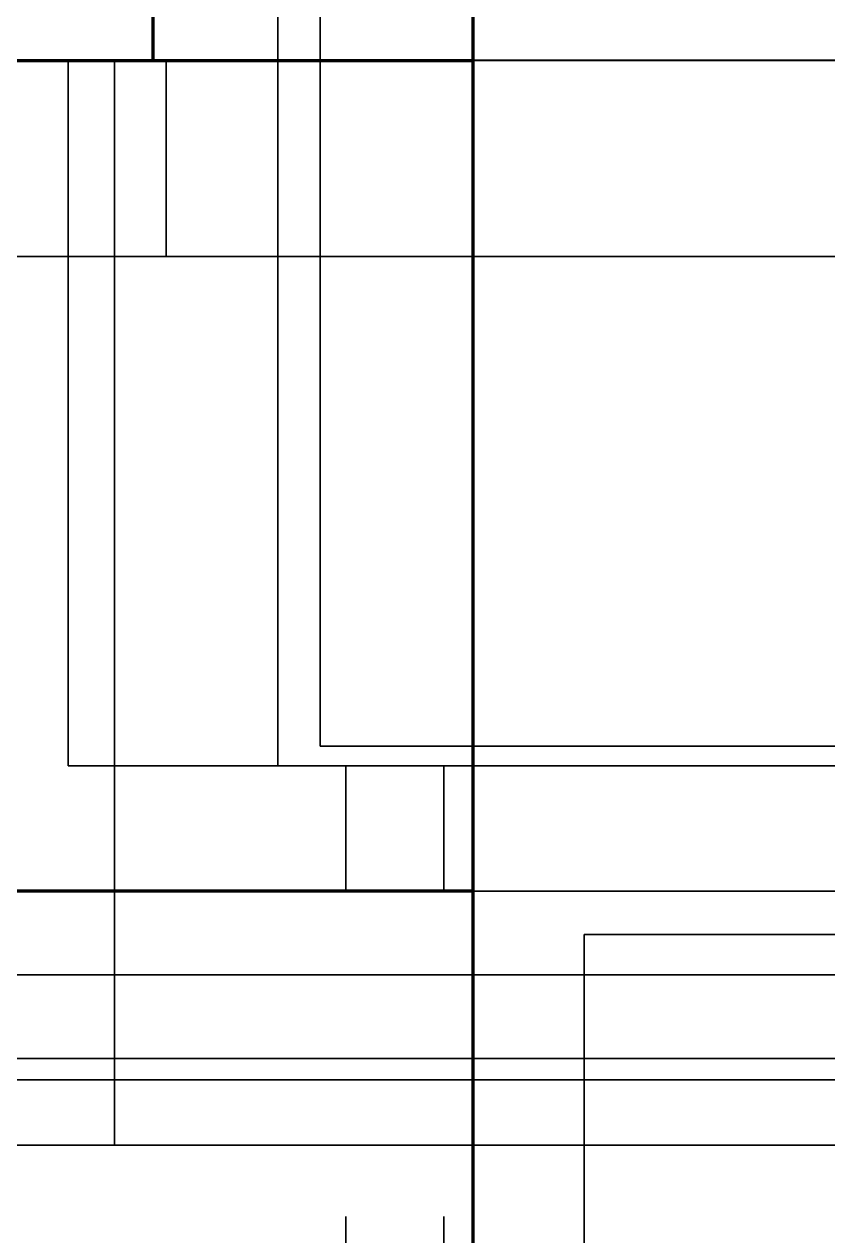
# Model space of a CAD drawing. Header units: millimetres. Extents: x 0 to 2208, y 0 to 420.
# Drawn here: x 185.683 to 188.142, y 229.88 to 233.589 of the extents above; entities that cross this region are included whole.
import ezdxf

# ---------------------------------------------------------------- set-up
doc = ezdxf.new("R2010")
doc.units = ezdxf.units.MM
doc.linetypes.add('IRAM-E-TRAZOS', pattern=[5, 4, -1])
doc.layers.add('01-VISIBLE', color=7, linetype='CONTINUOUS', lineweight=70)
doc.layers.add('02-OCULTA', color=4, linetype='IRAM-E-TRAZOS', lineweight=35)

msp = doc.modelspace()

# ---------------------------------------------------------------- linework, layer by layer
at = {"layer": '01-VISIBLE'}
msp.add_line((186.077, 233.4785), (186.077, 234.2985), dxfattribs=at)
for points in [[(187.057, 229.8485), (187.057, 229.9485), (187.057, 230.0485), (187.057, 230.1485), (187.057, 230.2485), (187.057, 230.3485), (187.057, 230.4485), (187.057, 230.5485), (187.057, 230.6485), (187.057, 230.7485), (187.057, 230.8485), (187.057, 230.9485), (187.057, 231.0485), (187.057, 231.1485), (187.057, 231.2485), (187.057, 231.3485), (187.057, 231.4485), (187.057, 231.5485), (187.057, 231.6485), (187.057, 231.7485), (187.057, 231.8485), (187.057, 231.9485), (187.057, 232.0485), (187.057, 232.1485), (187.057, 232.2485), (187.057, 232.3485), (187.057, 232.4485), (187.057, 232.5485), (187.057, 232.6485), (187.057, 232.7485), (187.057, 232.8485), (187.057, 232.9485), (187.057, 233.0485), (187.057, 233.1485), (187.057, 233.2485), (187.057, 233.3485), (187.057, 233.4485), (187.057, 233.5485), (187.057, 233.6485)], [(185.117, 233.4785), (185.2191, 233.4785), (185.3212, 233.4785), (185.4233, 233.4785), (185.5254, 233.4785), (185.6275, 233.4785), (185.7296, 233.4785), (185.8317, 233.4785), (185.9338, 233.4785), (186.0359, 233.4785), (186.1381, 233.4785), (186.2402, 233.4785), (186.3423, 233.4785), (186.4444, 233.4785), (186.5465, 233.4785), (186.6486, 233.4785), (186.7507, 233.4785), (186.8528, 233.4785), (186.9549, 233.4785), (187.057, 233.4785)], [(187.057, 230.9345), (186.9549, 230.9345), (186.8528, 230.9345), (186.7507, 230.9345), (186.6486, 230.9345), (186.5465, 230.9345), (186.4444, 230.9345), (186.3423, 230.9345), (186.2402, 230.9345), (186.1381, 230.9345), (186.0359, 230.9345), (185.9338, 230.9345), (185.8317, 230.9345), (185.7296, 230.9345), (185.6275, 230.9345), (185.5254, 230.9345), (185.4233, 230.9345), (185.3212, 230.9345), (185.2191, 230.9345), (185.117, 230.9345)]]:
    msp.add_lwpolyline(points, dxfattribs=at)
at = {"layer": '02-OCULTA'}
for p, q in [((186.589, 235.8399), (186.589, 233.4792)), ((186.589, 233.4785), (186.589, 235.8385)), ((186.4594, 233.4785), (186.4594, 234.2985)), ((185.817, 231.3185), (185.817, 233.4785)), ((185.9594, 230.157), (185.9594, 233.4785)), ((186.117, 232.8785), (186.117, 233.4785)), ((186.4594, 231.3185), (186.4594, 233.4785)), ((186.589, 233.4792), (186.589, 231.3785)), ((186.589, 233.4792), (191.005, 233.4792)), ((191.005, 233.4785), (186.589, 233.4785)), ((186.589, 231.3785), (186.589, 233.4785)), ((186.589, 231.3785), (191.005, 231.3785)), ((186.589, 231.3785), (191.005, 231.3785)), ((186.667, 125.9385), (186.667, 231.3185)), ((186.967, 125.9385), (186.967, 231.3185)), ((187.397, 229.822), (187.397, 230.802))]:
    msp.add_line(p, q, dxfattribs=at)
for points in [[(185.6179, 233.4785), (185.7188, 233.4785), (185.8198, 233.4785), (185.9207, 233.4785), (186.0216, 233.4785), (186.1225, 233.4785), (186.2235, 233.4785), (186.3244, 233.4785), (186.4253, 233.4785), (186.5262, 233.4785), (186.6272, 233.4785), (186.7281, 233.4785), (186.829, 233.4785), (186.9299, 233.4785), (187.0308, 233.4785), (187.1318, 233.4785), (187.2327, 233.4785), (187.3336, 233.4785), (187.4345, 233.4785), (187.5355, 233.4785), (187.6364, 233.4785), (187.7373, 233.4785), (187.8382, 233.4785), (187.9392, 233.4785), (188.0401, 233.4785), (188.141, 233.4785), (188.2419, 233.4785)], [(188.182, 233.4785), (188.0795, 233.4785), (187.977, 233.4785), (187.8745, 233.4785), (187.772, 233.4785), (187.6695, 233.4785), (187.567, 233.4785), (187.4645, 233.4785), (187.362, 233.4785), (187.2595, 233.4785), (187.157, 233.4785), (187.0545, 233.4785), (186.952, 233.4785), (186.8495, 233.4785), (186.747, 233.4785), (186.6445, 233.4785), (186.542, 233.4785), (186.4395, 233.4785), (186.337, 233.4785), (186.2345, 233.4785), (186.132, 233.4785), (186.0295, 233.4785), (185.927, 233.4785), (185.8245, 233.4785), (185.722, 233.4785), (185.6195, 233.4785)], [(188.1837, 233.4785), (188.0814, 233.4785), (187.9792, 233.4785), (187.877, 233.4785), (187.7748, 233.4785), (187.6726, 233.4785), (187.5703, 233.4785), (187.4681, 233.4785), (187.3659, 233.4785), (187.2637, 233.4785), (187.1614, 233.4785), (187.0592, 233.4785), (186.957, 233.4785), (186.8548, 233.4785), (186.7526, 233.4785), (186.6503, 233.4785), (186.5481, 233.4785), (186.4459, 233.4785), (186.3437, 233.4785), (186.2414, 233.4785), (186.1392, 233.4785), (186.037, 233.4785), (185.9348, 233.4785), (185.8326, 233.4785), (185.7303, 233.4785), (185.6281, 233.4785)], [(188.1804, 233.4785), (188.0777, 233.4785), (187.9749, 233.4785), (187.8722, 233.4785), (187.7694, 233.4785), (187.6667, 233.4785), (187.5639, 233.4785), (187.4611, 233.4785), (187.3584, 233.4785), (187.2556, 233.4785), (187.1529, 233.4785), (187.0501, 233.4785), (186.9473, 233.4785), (186.8446, 233.4785), (186.7418, 233.4785), (186.6391, 233.4785), (186.5363, 233.4785), (186.4336, 233.4785), (186.3308, 233.4785), (186.228, 233.4785), (186.1253, 233.4785), (186.0225, 233.4785), (185.9198, 233.4785), (185.817, 233.4785)], [(185.817, 233.4785), (185.918, 233.4785), (186.019, 233.4785), (186.1201, 233.4785), (186.2211, 233.4785), (186.3221, 233.4785), (186.4231, 233.4785), (186.5241, 233.4785), (186.6251, 233.4785), (186.7262, 233.4785), (186.8272, 233.4785), (186.9282, 233.4785), (187.0292, 233.4785), (187.1302, 233.4785), (187.2312, 233.4785), (187.3323, 233.4785), (187.4333, 233.4785), (187.5343, 233.4785), (187.6353, 233.4785), (187.7363, 233.4785), (187.8373, 233.4785), (187.9384, 233.4785), (188.0394, 233.4785), (188.1404, 233.4785), (188.2414, 233.4785)], [(188.1889, 233.4785), (188.0876, 233.4785), (187.9863, 233.4785), (187.8849, 233.4785), (187.7836, 233.4785), (187.6822, 233.4785), (187.5809, 233.4785), (187.4795, 233.4785), (187.3782, 233.4785), (187.2769, 233.4785), (187.1755, 233.4785), (187.0742, 233.4785), (186.9728, 233.4785), (186.8715, 233.4785), (186.7701, 233.4785), (186.6688, 233.4785), (186.5675, 233.4785), (186.4661, 233.4785), (186.3648, 233.4785), (186.2634, 233.4785), (186.1621, 233.4785), (186.0607, 233.4785), (185.9594, 233.4785)], [(185.9594, 233.4785), (186.0607, 233.4785), (186.1621, 233.4785), (186.2634, 233.4785), (186.3648, 233.4785), (186.4661, 233.4785), (186.5675, 233.4785), (186.6688, 233.4785), (186.7701, 233.4785), (186.8715, 233.4785), (186.9728, 233.4785), (187.0742, 233.4785), (187.1755, 233.4785), (187.2769, 233.4785), (187.3782, 233.4785), (187.4795, 233.4785), (187.5809, 233.4785), (187.6822, 233.4785), (187.7836, 233.4785), (187.8849, 233.4785), (187.9863, 233.4785), (188.0876, 233.4785), (188.1889, 233.4785)], [(188.1926, 233.4785), (188.0918, 233.4785), (187.9911, 233.4785), (187.8903, 233.4785), (187.7896, 233.4785), (187.6889, 233.4785), (187.5881, 233.4785), (187.4874, 233.4785), (187.3866, 233.4785), (187.2859, 233.4785), (187.1851, 233.4785), (187.0844, 233.4785), (186.9837, 233.4785), (186.8829, 233.4785), (186.7822, 233.4785), (186.6814, 233.4785), (186.5807, 233.4785), (186.48, 233.4785), (186.3792, 233.4785), (186.2785, 233.4785), (186.1777, 233.4785), (186.077, 233.4785)], [(186.077, 233.4785), (186.1777, 233.4785), (186.2785, 233.4785), (186.3792, 233.4785), (186.48, 233.4785), (186.5807, 233.4785), (186.6814, 233.4785), (186.7822, 233.4785), (186.8829, 233.4785), (186.9837, 233.4785), (187.0844, 233.4785), (187.1851, 233.4785), (187.2859, 233.4785), (187.3866, 233.4785), (187.4874, 233.4785), (187.5881, 233.4785), (187.6889, 233.4785), (187.7896, 233.4785), (187.8903, 233.4785), (187.9911, 233.4785), (188.0918, 233.4785), (188.1926, 233.4785)], [(188.1785, 233.4785), (188.0755, 233.4785), (187.9724, 233.4785), (187.8693, 233.4785), (187.7662, 233.4785), (187.6632, 233.4785), (187.5601, 233.4785), (187.457, 233.4785), (187.3539, 233.4785), (187.2508, 233.4785), (187.1478, 233.4785), (187.0447, 233.4785), (186.9416, 233.4785), (186.8385, 233.4785), (186.7355, 233.4785), (186.6324, 233.4785), (186.5293, 233.4785), (186.4262, 233.4785), (186.3232, 233.4785), (186.2201, 233.4785), (186.117, 233.4785)], [(186.117, 233.4785), (186.2181, 233.4785), (186.3193, 233.4785), (186.4204, 233.4785), (186.5215, 233.4785), (186.6227, 233.4785), (186.7238, 233.4785), (186.8249, 233.4785), (186.9261, 233.4785), (187.0272, 233.4785), (187.1283, 233.4785), (187.2295, 233.4785), (187.3306, 233.4785), (187.4317, 233.4785), (187.5328, 233.4785), (187.634, 233.4785), (187.7351, 233.4785), (187.8362, 233.4785), (187.9374, 233.4785), (188.0385, 233.4785), (188.1396, 233.4785), (188.2408, 233.4785)], [(188.797, 233.4785), (188.6954, 233.4785), (188.5937, 233.4785), (188.4921, 233.4785), (188.3905, 233.4785), (188.2888, 233.4785), (188.1872, 233.4785), (188.0856, 233.4785), (187.9839, 233.4785), (187.8823, 233.4785), (187.7807, 233.4785), (187.679, 233.4785), (187.5774, 233.4785), (187.4757, 233.4785), (187.3741, 233.4785), (187.2725, 233.4785), (187.1708, 233.4785), (187.0692, 233.4785), (186.9676, 233.4785), (186.8659, 233.4785), (186.7643, 233.4785), (186.6627, 233.4785), (186.561, 233.4785), (186.4594, 233.4785)], [(186.4594, 233.4785), (186.561, 233.4785), (186.6627, 233.4785), (186.7643, 233.4785), (186.8659, 233.4785), (186.9676, 233.4785), (187.0692, 233.4785), (187.1708, 233.4785), (187.2725, 233.4785), (187.3741, 233.4785), (187.4757, 233.4785), (187.5774, 233.4785), (187.679, 233.4785), (187.7807, 233.4785), (187.8823, 233.4785), (187.9839, 233.4785), (188.0856, 233.4785), (188.1872, 233.4785)], [(188.797, 233.4785), (188.6954, 233.4785), (188.5937, 233.4785), (188.4921, 233.4785), (188.3905, 233.4785), (188.2888, 233.4785), (188.1872, 233.4785), (188.0856, 233.4785), (187.9839, 233.4785), (187.8823, 233.4785), (187.7807, 233.4785), (187.679, 233.4785), (187.5774, 233.4785), (187.4757, 233.4785), (187.3741, 233.4785), (187.2725, 233.4785), (187.1708, 233.4785), (187.0692, 233.4785), (186.9676, 233.4785), (186.8659, 233.4785), (186.7643, 233.4785), (186.6627, 233.4785), (186.561, 233.4785), (186.4594, 233.4785)], [(186.4594, 233.4785), (186.561, 233.4785), (186.6627, 233.4785), (186.7643, 233.4785), (186.8659, 233.4785), (186.9676, 233.4785), (187.0692, 233.4785), (187.1708, 233.4785), (187.2725, 233.4785), (187.3741, 233.4785), (187.4757, 233.4785), (187.5774, 233.4785), (187.679, 233.4785), (187.7807, 233.4785), (187.8823, 233.4785), (187.9839, 233.4785), (188.0856, 233.4785), (188.1872, 233.4785)], [(187.057, 233.4785), (187.1594, 233.4785), (187.2617, 233.4785), (187.3641, 233.4785), (187.4664, 233.4785), (187.5688, 233.4785), (187.6711, 233.4785), (187.7735, 233.4785), (187.8758, 233.4785), (187.9782, 233.4785), (188.0805, 233.4785), (188.1829, 233.4785)], [(185.6179, 232.8785), (185.7188, 232.8785), (185.8198, 232.8785), (185.9207, 232.8785), (186.0216, 232.8785), (186.1225, 232.8785), (186.2235, 232.8785), (186.3244, 232.8785), (186.4253, 232.8785), (186.5262, 232.8785), (186.6272, 232.8785), (186.7281, 232.8785), (186.829, 232.8785), (186.9299, 232.8785), (187.0308, 232.8785), (187.1318, 232.8785), (187.2327, 232.8785), (187.3336, 232.8785), (187.4345, 232.8785), (187.5355, 232.8785), (187.6364, 232.8785), (187.7373, 232.8785), (187.8382, 232.8785), (187.9392, 232.8785), (188.0401, 232.8785), (188.141, 232.8785), (188.2419, 232.8785)], [(188.182, 232.8785), (188.0795, 232.8785), (187.977, 232.8785), (187.8745, 232.8785), (187.772, 232.8785), (187.6695, 232.8785), (187.567, 232.8785), (187.4645, 232.8785), (187.362, 232.8785), (187.2595, 232.8785), (187.157, 232.8785), (187.0545, 232.8785), (186.952, 232.8785), (186.8495, 232.8785), (186.747, 232.8785), (186.6445, 232.8785), (186.542, 232.8785), (186.4395, 232.8785), (186.337, 232.8785), (186.2345, 232.8785), (186.132, 232.8785), (186.0295, 232.8785), (185.927, 232.8785), (185.8245, 232.8785), (185.722, 232.8785), (185.6195, 232.8785)], [(188.1785, 232.8785), (188.0755, 232.8785), (187.9724, 232.8785), (187.8693, 232.8785), (187.7662, 232.8785), (187.6632, 232.8785), (187.5601, 232.8785), (187.457, 232.8785), (187.3539, 232.8785), (187.2508, 232.8785), (187.1478, 232.8785), (187.0447, 232.8785), (186.9416, 232.8785), (186.8385, 232.8785), (186.7355, 232.8785), (186.6324, 232.8785), (186.5293, 232.8785), (186.4262, 232.8785), (186.3232, 232.8785), (186.2201, 232.8785), (186.117, 232.8785)], [(186.117, 232.8785), (186.2181, 232.8785), (186.3193, 232.8785), (186.4204, 232.8785), (186.5215, 232.8785), (186.6227, 232.8785), (186.7238, 232.8785), (186.8249, 232.8785), (186.9261, 232.8785), (187.0272, 232.8785), (187.1283, 232.8785), (187.2295, 232.8785), (187.3306, 232.8785), (187.4317, 232.8785), (187.5328, 232.8785), (187.634, 232.8785), (187.7351, 232.8785), (187.8362, 232.8785), (187.9374, 232.8785), (188.0385, 232.8785), (188.1396, 232.8785), (188.2408, 232.8785)], [(188.1804, 231.3185), (188.0777, 231.3185), (187.9749, 231.3185), (187.8722, 231.3185), (187.7694, 231.3185), (187.6667, 231.3185), (187.5639, 231.3185), (187.4611, 231.3185), (187.3584, 231.3185), (187.2556, 231.3185), (187.1529, 231.3185), (187.0501, 231.3185), (186.9473, 231.3185), (186.8446, 231.3185), (186.7418, 231.3185), (186.6391, 231.3185), (186.5363, 231.3185), (186.4336, 231.3185), (186.3308, 231.3185), (186.228, 231.3185), (186.1253, 231.3185), (186.0225, 231.3185), (185.9198, 231.3185), (185.817, 231.3185)], [(185.817, 231.3185), (185.918, 231.3185), (186.019, 231.3185), (186.1201, 231.3185), (186.2211, 231.3185), (186.3221, 231.3185), (186.4231, 231.3185), (186.5241, 231.3185), (186.6251, 231.3185), (186.7262, 231.3185), (186.8272, 231.3185), (186.9282, 231.3185), (187.0292, 231.3185), (187.1302, 231.3185), (187.2312, 231.3185), (187.3323, 231.3185), (187.4333, 231.3185), (187.5343, 231.3185), (187.6353, 231.3185), (187.7363, 231.3185), (187.8373, 231.3185), (187.9384, 231.3185), (188.0394, 231.3185), (188.1404, 231.3185), (188.2414, 231.3185)], [(188.797, 231.3185), (188.6954, 231.3185), (188.5937, 231.3185), (188.4921, 231.3185), (188.3905, 231.3185), (188.2888, 231.3185), (188.1872, 231.3185), (188.0856, 231.3185), (187.9839, 231.3185), (187.8823, 231.3185), (187.7807, 231.3185), (187.679, 231.3185), (187.5774, 231.3185), (187.4757, 231.3185), (187.3741, 231.3185), (187.2725, 231.3185), (187.1708, 231.3185), (187.0692, 231.3185), (186.9676, 231.3185), (186.8659, 231.3185), (186.7643, 231.3185), (186.6627, 231.3185), (186.561, 231.3185), (186.4594, 231.3185)], [(186.4594, 231.3185), (186.561, 231.3185), (186.6627, 231.3185), (186.7643, 231.3185), (186.8659, 231.3185), (186.9676, 231.3185), (187.0692, 231.3185), (187.1708, 231.3185), (187.2725, 231.3185), (187.3741, 231.3185), (187.4757, 231.3185), (187.5774, 231.3185), (187.679, 231.3185), (187.7807, 231.3185), (187.8823, 231.3185), (187.9839, 231.3185), (188.0856, 231.3185), (188.1872, 231.3185)], [(188.797, 231.3185), (188.6956, 231.3185), (188.5941, 231.3185), (188.4927, 231.3185), (188.3913, 231.3185), (188.2899, 231.3185), (188.1884, 231.3185), (188.087, 231.3185), (187.9856, 231.3185), (187.8841, 231.3185), (187.7827, 231.3185), (187.6813, 231.3185), (187.5799, 231.3185), (187.4784, 231.3185), (187.377, 231.3185), (187.2756, 231.3185), (187.1741, 231.3185), (187.0727, 231.3185), (186.9713, 231.3185), (186.8699, 231.3185), (186.7684, 231.3185), (186.667, 231.3185)], [(186.667, 231.3185), (186.7684, 231.3185), (186.8699, 231.3185), (186.9713, 231.3185), (187.0727, 231.3185), (187.1741, 231.3185), (187.2756, 231.3185), (187.377, 231.3185), (187.4784, 231.3185), (187.5799, 231.3185), (187.6813, 231.3185), (187.7827, 231.3185), (187.8841, 231.3185), (187.9856, 231.3185), (188.087, 231.3185), (188.1884, 231.3185)], [(188.797, 231.3185), (188.6953, 231.3185), (188.5937, 231.3185), (188.492, 231.3185), (188.3903, 231.3185), (188.2887, 231.3185), (188.187, 231.3185), (188.0853, 231.3185), (187.9837, 231.3185), (187.882, 231.3185), (187.7803, 231.3185), (187.6787, 231.3185), (187.577, 231.3185), (187.4753, 231.3185), (187.3737, 231.3185), (187.272, 231.3185), (187.1703, 231.3185), (187.0687, 231.3185), (186.967, 231.3185)], [(186.967, 231.3185), (187.0687, 231.3185), (187.1703, 231.3185), (187.272, 231.3185), (187.3737, 231.3185), (187.4753, 231.3185), (187.577, 231.3185), (187.6787, 231.3185), (187.7803, 231.3185), (187.882, 231.3185), (187.9837, 231.3185), (188.0853, 231.3185), (188.187, 231.3185)], [(188.1837, 230.9345), (188.0814, 230.9345), (187.9792, 230.9345), (187.877, 230.9345), (187.7748, 230.9345), (187.6726, 230.9345), (187.5703, 230.9345), (187.4681, 230.9345), (187.3659, 230.9345), (187.2637, 230.9345), (187.1614, 230.9345), (187.0592, 230.9345), (186.957, 230.9345), (186.8548, 230.9345), (186.7526, 230.9345), (186.6503, 230.9345), (186.5481, 230.9345), (186.4459, 230.9345), (186.3437, 230.9345), (186.2414, 230.9345), (186.1392, 230.9345), (186.037, 230.9345), (185.9348, 230.9345), (185.8326, 230.9345), (185.7303, 230.9345), (185.6281, 230.9345)], [(188.1829, 230.9345), (188.0805, 230.9345), (187.9782, 230.9345), (187.8758, 230.9345), (187.7735, 230.9345), (187.6711, 230.9345), (187.5688, 230.9345), (187.4664, 230.9345), (187.3641, 230.9345), (187.2617, 230.9345), (187.1594, 230.9345), (187.057, 230.9345)], [(188.797, 230.802), (188.697, 230.802), (188.597, 230.802), (188.497, 230.802), (188.397, 230.802), (188.297, 230.802), (188.197, 230.802), (188.097, 230.802), (187.997, 230.802), (187.897, 230.802), (187.797, 230.802), (187.697, 230.802), (187.597, 230.802), (187.497, 230.802), (187.397, 230.802)], [(187.397, 230.802), (187.497, 230.802), (187.597, 230.802), (187.697, 230.802), (187.797, 230.802), (187.897, 230.802), (187.997, 230.802), (188.097, 230.802), (188.197, 230.802)], [(188.1967, 230.6785), (188.0966, 230.6785), (187.9965, 230.6785), (187.8965, 230.6785), (187.7964, 230.6785), (187.6964, 230.6785), (187.5963, 230.6785), (187.4963, 230.6785), (187.3962, 230.6785), (187.2961, 230.6785), (187.1961, 230.6785), (187.096, 230.6785), (186.996, 230.6785), (186.8959, 230.6785), (186.7959, 230.6785), (186.6958, 230.6785), (186.5957, 230.6785), (186.4957, 230.6785), (186.3956, 230.6785), (186.2956, 230.6785), (186.1955, 230.6785), (186.0955, 230.6785), (185.9954, 230.6785), (185.8953, 230.6785), (185.7953, 230.6785), (185.6952, 230.6785), (185.5952, 230.6785)], [(185.5952, 230.6785), (185.6952, 230.6785), (185.7953, 230.6785), (185.8953, 230.6785), (185.9954, 230.6785), (186.0955, 230.6785), (186.1955, 230.6785), (186.2956, 230.6785), (186.3956, 230.6785), (186.4957, 230.6785), (186.5957, 230.6785), (186.6958, 230.6785), (186.7959, 230.6785), (186.8959, 230.6785), (186.996, 230.6785), (187.096, 230.6785), (187.1961, 230.6785), (187.2961, 230.6785), (187.3962, 230.6785), (187.4963, 230.6785), (187.5963, 230.6785), (187.6964, 230.6785), (187.7964, 230.6785), (187.8965, 230.6785), (187.9965, 230.6785), (188.0966, 230.6785), (188.1967, 230.6785)], [(188.197, 230.6785), (188.097, 230.6785), (187.997, 230.6785), (187.897, 230.6785), (187.797, 230.6785), (187.697, 230.6785), (187.597, 230.6785), (187.497, 230.6785), (187.397, 230.6785), (187.297, 230.6785), (187.197, 230.6785), (187.097, 230.6785), (186.997, 230.6785), (186.897, 230.6785), (186.797, 230.6785), (186.697, 230.6785), (186.597, 230.6785), (186.497, 230.6785), (186.397, 230.6785), (186.297, 230.6785), (186.197, 230.6785), (186.097, 230.6785), (185.997, 230.6785), (185.897, 230.6785), (185.797, 230.6785), (185.697, 230.6785), (185.597, 230.6785)], [(185.597, 230.6785), (185.697, 230.6785), (185.797, 230.6785), (185.897, 230.6785), (185.997, 230.6785), (186.097, 230.6785), (186.197, 230.6785), (186.297, 230.6785), (186.397, 230.6785), (186.497, 230.6785), (186.597, 230.6785), (186.697, 230.6785), (186.797, 230.6785), (186.897, 230.6785), (186.997, 230.6785), (187.097, 230.6785), (187.197, 230.6785), (187.297, 230.6785), (187.397, 230.6785), (187.497, 230.6785), (187.597, 230.6785), (187.697, 230.6785), (187.797, 230.6785), (187.897, 230.6785), (187.997, 230.6785), (188.097, 230.6785), (188.197, 230.6785)], [(185.6211, 230.6785), (185.7219, 230.6785), (185.8228, 230.6785), (185.9236, 230.6785), (186.0244, 230.6785), (186.1252, 230.6785), (186.226, 230.6785), (186.3269, 230.6785), (186.4277, 230.6785), (186.5285, 230.6785), (186.6293, 230.6785), (186.7302, 230.6785), (186.831, 230.6785), (186.9318, 230.6785), (187.0326, 230.6785), (187.1334, 230.6785), (187.2343, 230.6785), (187.3351, 230.6785), (187.4359, 230.6785), (187.5367, 230.6785), (187.6375, 230.6785), (187.7384, 230.6785), (187.8392, 230.6785), (187.94, 230.6785), (188.0408, 230.6785), (188.1417, 230.6785), (188.2425, 230.6785)], [(188.1837, 230.6785), (188.0814, 230.6785), (187.9792, 230.6785), (187.877, 230.6785), (187.7748, 230.6785), (187.6726, 230.6785), (187.5703, 230.6785), (187.4681, 230.6785), (187.3659, 230.6785), (187.2637, 230.6785), (187.1614, 230.6785), (187.0592, 230.6785), (186.957, 230.6785), (186.8548, 230.6785), (186.7526, 230.6785), (186.6503, 230.6785), (186.5481, 230.6785), (186.4459, 230.6785), (186.3437, 230.6785), (186.2414, 230.6785), (186.1392, 230.6785), (186.037, 230.6785), (185.9348, 230.6785), (185.8326, 230.6785), (185.7303, 230.6785), (185.6281, 230.6785)], [(185.6211, 230.4225), (185.7219, 230.4225), (185.8228, 230.4225), (185.9236, 230.4225), (186.0244, 230.4225), (186.1252, 230.4225), (186.226, 230.4225), (186.3269, 230.4225), (186.4277, 230.4225), (186.5285, 230.4225), (186.6293, 230.4225), (186.7302, 230.4225), (186.831, 230.4225), (186.9318, 230.4225), (187.0326, 230.4225), (187.1334, 230.4225), (187.2343, 230.4225), (187.3351, 230.4225), (187.4359, 230.4225), (187.5367, 230.4225), (187.6375, 230.4225), (187.7384, 230.4225), (187.8392, 230.4225), (187.94, 230.4225), (188.0408, 230.4225), (188.1417, 230.4225), (188.2425, 230.4225)], [(185.6281, 230.4225), (185.7303, 230.4225), (185.8326, 230.4225), (185.9348, 230.4225), (186.037, 230.4225), (186.1392, 230.4225), (186.2414, 230.4225), (186.3437, 230.4225), (186.4459, 230.4225), (186.5481, 230.4225), (186.6503, 230.4225), (186.7526, 230.4225), (186.8548, 230.4225), (186.957, 230.4225), (187.0592, 230.4225), (187.1614, 230.4225), (187.2637, 230.4225), (187.3659, 230.4225), (187.4681, 230.4225), (187.5703, 230.4225), (187.6726, 230.4225), (187.7748, 230.4225), (187.877, 230.4225), (187.9792, 230.4225), (188.0814, 230.4225), (188.1837, 230.4225)], [(188.197, 230.357), (188.097, 230.357), (187.997, 230.357), (187.897, 230.357), (187.797, 230.357), (187.697, 230.357), (187.597, 230.357), (187.497, 230.357), (187.397, 230.357), (187.297, 230.357), (187.197, 230.357), (187.097, 230.357), (186.997, 230.357), (186.897, 230.357), (186.797, 230.357), (186.697, 230.357), (186.597, 230.357), (186.497, 230.357), (186.397, 230.357), (186.297, 230.357), (186.197, 230.357), (186.097, 230.357), (185.997, 230.357), (185.897, 230.357), (185.797, 230.357), (185.697, 230.357), (185.597, 230.357)], [(185.597, 230.357), (185.697, 230.357), (185.797, 230.357), (185.897, 230.357), (185.997, 230.357), (186.097, 230.357), (186.197, 230.357), (186.297, 230.357), (186.397, 230.357), (186.497, 230.357), (186.597, 230.357), (186.697, 230.357), (186.797, 230.357), (186.897, 230.357), (186.997, 230.357), (187.097, 230.357), (187.197, 230.357), (187.297, 230.357), (187.397, 230.357), (187.497, 230.357), (187.597, 230.357), (187.697, 230.357), (187.797, 230.357), (187.897, 230.357), (187.997, 230.357), (188.097, 230.357), (188.197, 230.357)], [(188.1967, 230.157), (188.0966, 230.157), (187.9965, 230.157), (187.8965, 230.157), (187.7964, 230.157), (187.6964, 230.157), (187.5963, 230.157), (187.4963, 230.157), (187.3962, 230.157), (187.2961, 230.157), (187.1961, 230.157), (187.096, 230.157), (186.996, 230.157), (186.8959, 230.157), (186.7959, 230.157), (186.6958, 230.157), (186.5957, 230.157), (186.4957, 230.157), (186.3956, 230.157), (186.2956, 230.157), (186.1955, 230.157), (186.0955, 230.157), (185.9954, 230.157), (185.8953, 230.157), (185.7953, 230.157), (185.6952, 230.157), (185.5952, 230.157)], [(185.5952, 230.157), (185.6952, 230.157), (185.7953, 230.157), (185.8953, 230.157), (185.9954, 230.157), (186.0955, 230.157), (186.1955, 230.157), (186.2956, 230.157), (186.3956, 230.157), (186.4957, 230.157), (186.5957, 230.157), (186.6958, 230.157), (186.7959, 230.157), (186.8959, 230.157), (186.996, 230.157), (187.096, 230.157), (187.1961, 230.157), (187.2961, 230.157), (187.3962, 230.157), (187.4963, 230.157), (187.5963, 230.157), (187.6964, 230.157), (187.7964, 230.157), (187.8965, 230.157), (187.9965, 230.157), (188.0966, 230.157), (188.1967, 230.157)], [(188.1889, 230.157), (188.0876, 230.157), (187.9863, 230.157), (187.8849, 230.157), (187.7836, 230.157), (187.6822, 230.157), (187.5809, 230.157), (187.4795, 230.157), (187.3782, 230.157), (187.2769, 230.157), (187.1755, 230.157), (187.0742, 230.157), (186.9728, 230.157), (186.8715, 230.157), (186.7701, 230.157), (186.6688, 230.157), (186.5675, 230.157), (186.4661, 230.157), (186.3648, 230.157), (186.2634, 230.157), (186.1621, 230.157), (186.0607, 230.157), (185.9594, 230.157)], [(185.9594, 230.157), (186.0607, 230.157), (186.1621, 230.157), (186.2634, 230.157), (186.3648, 230.157), (186.4661, 230.157), (186.5675, 230.157), (186.6688, 230.157), (186.7701, 230.157), (186.8715, 230.157), (186.9728, 230.157), (187.0742, 230.157), (187.1755, 230.157), (187.2769, 230.157), (187.3782, 230.157), (187.4795, 230.157), (187.5809, 230.157), (187.6822, 230.157), (187.7836, 230.157), (187.8849, 230.157), (187.9863, 230.157), (188.0876, 230.157), (188.1889, 230.157)]]:
    msp.add_lwpolyline(points, dxfattribs=at)

doc.saveas('drawing.dxf')
